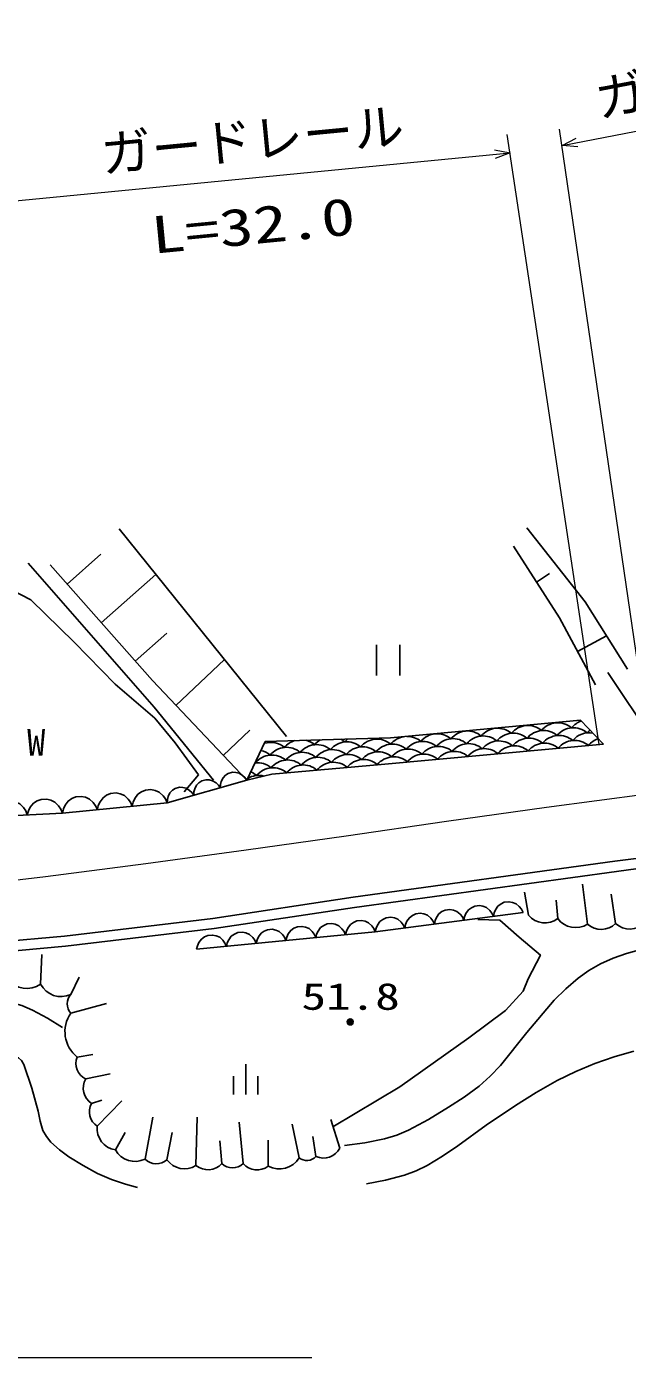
# Model space of a CAD drawing. Units: millimetres, scale not verified. Extents: x 40000 to 680000, y 20000 to 380000.
# Drawn here: x 434468 to 464106, y 247423 to 313027 of the extents above; entities that cross this region are included whole.
import ezdxf
from ezdxf.enums import TextEntityAlignment as Align

# ---------------------------------------------------------------- set-up
doc = ezdxf.new("R2010")
doc.units = ezdxf.units.MM
doc.header["$LTSCALE"] = 1000
doc.linetypes.add('CHAIN', pattern=[18.5, 12, -1.5, 3.5, -1.5])
for name, color, linetype, lineweight in [('M-BGD', 7, 'Continuous', 25), ('M-BMK', 2, 'CHAIN', 13), ('M-STR-HTXT', 7, 'Continuous', 13)]:
    doc.layers.add(name, color=color, linetype=linetype, lineweight=lineweight)
doc.styles.add('ＭＳ ゴシック', font='')
doc.styles.get('ＭＳ ゴシック').set_extended_font_data('MS Gothic')

msp = doc.modelspace()

# ---------------------------------------------------------------- linework, layer by layer
at = {"layer": 'M-BGD'}
for p, q in [((439027, 288269), (447291, 278030)), ((459142, 288321), (462015, 284665)), ((460753, 283881), (458489, 287407)), ((436466, 285543), (438132, 287018)), ((435625, 286493), (440674, 280791)), ((459621, 285644), (460269, 286060)), ((433254, 285504), (434682, 284775)), ((438149, 283642), (440839, 286024)), ((434682, 284775), (436809, 282679)), ((462015, 284665), (464104, 281357)), ((462537, 280573), (460753, 283881)), ((439832, 281741), (441394, 283124)), ((461645, 282227), (463069, 282995)), ((436809, 282679), (438845, 280613)), ((451735, 282544), (451735, 281044)), ((452886, 281044), (452886, 282544)), ((441838, 279561), (444228, 281825)), ((440674, 280791), (445331, 275873)), ((463147, 281182), (465367, 277874)), ((438845, 280613), (440789, 278942)), ((440789, 278942), (441792, 277726)), ((452426, 277961), (461797, 278832)), ((461797, 278832), (462929, 277657)), ((444167, 277102), (445484, 278350)), ((441792, 277726), (442946, 276146)), ((445331, 275873), (446245, 277787)), ((446245, 277787), (452426, 277961)), ((462929, 277657), (451960, 276656)), ((451960, 276656), (446562, 276177)), ((445331, 275873), (441404, 274764)), ((442946, 276146), (442248, 275296)), ((446562, 276177), (445331, 275873)), ((436235, 274256), (432770, 274071)), ((441404, 274764), (436235, 274256)), ((463493, 271879), (472070, 273007)), ((463560, 271384), (472124, 272509)), ((450572, 270104), (463493, 271879)), ((450643, 269609), (463560, 271384)), ((459226, 269221), (459035, 270364)), ((462138, 268786), (461893, 270745)), ((443661, 269065), (450572, 270104)), ((460668, 269058), (460587, 269956)), ((463526, 268813), (463308, 270255)), ((436338, 268191), (443661, 269065)), ((443728, 268569), (450643, 269609)), ((458956, 269356), (451670, 268401)), ((436390, 267693), (443728, 268569)), ((451670, 268401), (442856, 267542)), ((432379, 267828), (436338, 268191)), ((432387, 267326), (436390, 267693)), ((435156, 265824), (435220, 267288)), ((436652, 265315), (437065, 266174)), ((436652, 264392), (438402, 264870)), ((436970, 262229), (437734, 262356)), ((445276, 261883), (445276, 260383)), ((437384, 261147), (438593, 261401)), ((444676, 261286), (444676, 260386)), ((445876, 261286), (445876, 260386)), ((437670, 259938), (438179, 260097)), ((437956, 258824), (439165, 260065)), ((440311, 257201), (440693, 259270)), ((442825, 256883), (442888, 259270)), ((449920, 257742), (449475, 259142)), ((438847, 257647), (439325, 258506)), ((441393, 257170), (441647, 258506)), ((445147, 256979), (444956, 259015)), ((447915, 257265), (447565, 258920)), ((444097, 256979), (444002, 258092)), ((446388, 256851), (446388, 258124)), ((448743, 257329), (448584, 258315))]:
    msp.add_line(p, q, dxfattribs=at)
for points in [[(434543, 286571), (440762, 279481), (443696, 275875)], [(445331, 275873), (445239, 276010), (445125, 276115), (444956, 276223), (444790, 276261), (444623, 276267), (444420, 276209), (444280, 276117), (444158, 275998), (444071, 275818), (444032, 275669), (444022, 275503)], [(444022, 275503), (443930, 275640), (443816, 275745), (443647, 275853), (443481, 275891), (443313, 275897), (443111, 275840), (442971, 275747), (442849, 275628), (442762, 275448), (442723, 275299), (442713, 275134)], [(436235, 274256), (436159, 274452), (436046, 274615), (435867, 274797), (435671, 274890), (435464, 274945), (435195, 274930), (434995, 274854), (434810, 274740), (434651, 274541), (434561, 274366), (434502, 274163)], [(437958, 274425), (437874, 274617), (437754, 274775), (437567, 274948), (437367, 275033), (437159, 275077), (436892, 275051), (436695, 274967), (436516, 274845), (436367, 274639), (436284, 274461), (436235, 274256)], [(439681, 274595), (439597, 274786), (439477, 274944), (439290, 275117), (439090, 275202), (438882, 275247), (438615, 275220), (438418, 275136), (438239, 275014), (438090, 274808), (438007, 274630), (437958, 274425)], [(441404, 274764), (441320, 274956), (441200, 275114), (441013, 275287), (440813, 275371), (440605, 275416), (440338, 275390), (440141, 275305), (439962, 275183), (439813, 274977), (439730, 274800), (439681, 274595)], [(442713, 275134), (442621, 275270), (442507, 275376), (442338, 275484), (442172, 275522), (442004, 275527), (441802, 275470), (441662, 275378), (441540, 275258), (441453, 275078), (441414, 274929), (441404, 274764)], [(434502, 274163), (434427, 274359), (434314, 274523), (434135, 274704), (433938, 274798), (433731, 274852), (433463, 274838), (433263, 274762), (433078, 274648), (432919, 274448), (432828, 274274), (432770, 274071)], [(457499, 269165), (457423, 269326), (457317, 269456), (457153, 269598), (456982, 269664), (456803, 269697), (456577, 269667), (456413, 269590), (456265, 269481), (456143, 269303), (456078, 269149), (456042, 268974)], [(458956, 269356), (458880, 269517), (458774, 269647), (458611, 269789), (458439, 269855), (458261, 269887), (458035, 269858), (457871, 269781), (457722, 269672), (457601, 269493), (457536, 269340), (457499, 269165)], [(449570, 258792), (452879, 260765), (456284, 263183), (458097, 264520), (458956, 265474), (459211, 266079), (459816, 267256), (458766, 268147), (457811, 268974), (456729, 269006)], [(453127, 268592), (453051, 268753), (452945, 268883), (452782, 269025), (452610, 269092), (452431, 269124), (452206, 269094), (452042, 269017), (451893, 268909), (451772, 268730), (451706, 268577), (451670, 268401)], [(454585, 268783), (454508, 268944), (454402, 269074), (454239, 269216), (454067, 269282), (453889, 269315), (453663, 269285), (453499, 269208), (453350, 269100), (453229, 268921), (453164, 268768), (453127, 268592)], [(456042, 268974), (455965, 269135), (455859, 269265), (455696, 269407), (455524, 269473), (455346, 269506), (455120, 269476), (454956, 269399), (454807, 269291), (454686, 269112), (454621, 268959), (454585, 268783)], [(445794, 267829), (445723, 267992), (445621, 268127), (445462, 268275), (445291, 268347), (445114, 268385), (444886, 268363), (444719, 268291), (444566, 268187), (444438, 268012), (444368, 267860), (444325, 267686)], [(447263, 267972), (447192, 268135), (447090, 268270), (446931, 268418), (446760, 268490), (446582, 268528), (446355, 268506), (446188, 268434), (446035, 268330), (445907, 268155), (445837, 268003), (445794, 267829)], [(448732, 268115), (448661, 268279), (448559, 268413), (448400, 268561), (448229, 268633), (448051, 268672), (447824, 268649), (447656, 268577), (447503, 268474), (447376, 268298), (447306, 268147), (447263, 267972)], [(450201, 268258), (450130, 268422), (450027, 268556), (449869, 268704), (449698, 268776), (449520, 268815), (449293, 268793), (449125, 268721), (448972, 268617), (448845, 268441), (448774, 268290), (448732, 268115)], [(451670, 268401), (451599, 268565), (451496, 268700), (451337, 268847), (451167, 268920), (450989, 268958), (450762, 268936), (450594, 268864), (450441, 268760), (450314, 268584), (450243, 268433), (450201, 268258)], [(444325, 267686), (444254, 267849), (444152, 267984), (443993, 268131), (443823, 268204), (443645, 268242), (443417, 268220), (443250, 268148), (443097, 268044), (442969, 267868), (442899, 267717), (442856, 267542)], [(450148, 257868), (451149, 258007), (452128, 258205), (452725, 258385), (453303, 258623), (454299, 259157), (455283, 259753), (456051, 260247), (456787, 260792), (457332, 261283), (457838, 261819), (459145, 263444), (460499, 265030), (461061, 265588), (461671, 266110), (462208, 266493), (462775, 266824), (463399, 267108), (464058, 267341), (464954, 267579)], [(430733, 264950), (431617, 265037), (432512, 265066), (433100, 265023), (433692, 264917), (434230, 264762), (434755, 264547), (435504, 264145), (436239, 263687)], [(451237, 255986), (452178, 256165), (453105, 256403), (453680, 256613), (454232, 256880), (454992, 257338), (455735, 257858), (457142, 258876), (458579, 259842), (459598, 260482), (460647, 261070), (461564, 261519), (462503, 261911), (463453, 262241), (464423, 262514)], [(433425, 262372), (433767, 262303), (434063, 262185), (434214, 262053), (434330, 261869), (434724, 260701), (435042, 259567), (435131, 259072), (435277, 258606), (435447, 258304), (435671, 258030), (436087, 257657), (436557, 257317), (437254, 256876), (437968, 256495), (438649, 256199), (439353, 255959), (439640, 255875), (439937, 255792)]]:
    msp.add_lwpolyline(points, dxfattribs=at)
for centre, radius in [((450431, 263962), 150), ((450431, 263962), 131), ((450431, 263962), 112), ((450431, 263962), 93.7), ((450431, 263962), 75), ((450431, 263962), 56.2), ((450431, 263961), 37.5), ((450431, 263962), 18.8)]:
    msp.add_circle(centre, radius, dxfattribs=at)
for centre, radius, start, end in [((454727, 277124), 1046, 49.6077, 140.7262), ((456215, 277259), 1046, 49.6077, 140.7262), ((457703, 277393), 1046, 49.6077, 140.7262), ((458475, 277148), 1046, 49.6077, 140.7262), ((459191, 277528), 1046, 49.6077, 140.7262), ((459963, 277283), 1046, 49.6077, 140.7262), ((460678, 277663), 1046, 49.6077, 140.7262), ((461451, 277417), 1046, 49.6077, 140.7262), ((462166, 277797), 1046, 108.32199, 140.7262), ((462223, 277172), 1046, 80.07672, 140.7262), ((462938, 277552), 1046, 130.31183, 140.7262), ((446515, 276697), 1046, 49.6077, 107.47791), ((448003, 276831), 1046, 107.74338, 140.7262), ((448775, 276586), 1046, 49.6077, 140.7262), ((448003, 276831), 1046, 49.6077, 75.4837), ((449491, 276966), 1046, 120.90622, 140.7262), ((450263, 276721), 1046, 49.6077, 140.7262), ((449491, 276966), 1046, 49.6077, 62.32086), ((450979, 277100), 1046, 130.0195, 140.7262), ((451036, 276476), 1046, 49.6077, 140.7262), ((451751, 276855), 1046, 49.6077, 140.7262), ((452523, 276610), 1046, 49.6077, 140.7262), ((453239, 276990), 1046, 100.10568, 140.7262), ((454011, 276745), 1046, 49.6077, 140.7262), ((453239, 276990), 1046, 49.6077, 90.50946), ((454783, 276500), 1046, 49.6077, 140.7262), ((455499, 276879), 1046, 49.6077, 140.7262), ((456271, 276634), 1046, 49.6077, 140.7262), ((456987, 277014), 1046, 49.6077, 140.7262), ((457759, 276769), 1046, 49.6077, 140.7262), ((458531, 276524), 1046, 49.6077, 140.7262), ((459247, 276903), 1046, 49.6077, 140.7262), ((460019, 276658), 1046, 49.6077, 140.7262), ((460735, 277038), 1046, 49.6077, 140.7262), ((461507, 276793), 1046, 49.6077, 140.7262), ((462995, 276927), 1046, 107.92526, 140.7262), ((446572, 276072), 1046, 49.6077, 140.7262), ((445800, 276317), 1046, 49.6077, 77.25278), ((447288, 276452), 1046, 49.6077, 140.7262), ((447344, 275827), 1046, 49.6077, 140.7262), ((448060, 276207), 1046, 49.6077, 140.7262), ((448832, 275961), 1046, 49.6077, 140.7262), ((449548, 276341), 1046, 49.6077, 140.7262), ((450320, 276096), 1046, 49.6077, 140.7262), ((451092, 275851), 1046, 49.6077, 140.7262), ((451808, 276230), 1046, 49.6077, 140.7262), ((452580, 275985), 1046, 49.6077, 140.7262), ((453296, 276365), 1046, 49.6077, 140.7262), ((454068, 276120), 1046, 49.6077, 140.7262), ((455556, 276254), 1046, 49.6077, 140.7262), ((457043, 276389), 1046, 49.6077, 140.7262), ((445141, 275313), 1046, 49.6077, 68.28796), ((445856, 275692), 1046, 49.6077, 96.30157), ((446628, 275447), 1046, 49.6077, 140.7262), ((448116, 275582), 1046, 49.6077, 140.7262), ((449604, 275716), 1046, 49.6077, 140.7262), ((445913, 275068), 1046, 75.57678, 120.94083), ((460033, 269897), 1052, 219.93837, 307.144), ((461546, 269693), 1084, 215.9057, 303.11134), ((462817, 269528), 1006, 227.52048, 314.72612), ((464233, 269584), 1046, 227.4781, 314.68375), ((434479, 266803), 1191, 217.48225, 304.6879), ((436171, 266355), 1145, 207.59729, 294.80293), ((437136, 264854), 669, 136.39719, 223.60281), ((437947, 263478), 1586, 144.76306, 231.9687), ((437745, 261905), 840, 157.32169, 244.52731), ((438162, 260693), 901, 149.72171, 236.92735), ((438398, 259531), 834, 150.81796, 238.02359), ((439020, 258703), 1070, 173.51404, 260.71968), ((439813, 258193), 1109, 209.46967, 296.67531), ((440869, 257753), 785, 224.71249, 311.91814), ((442259, 257778), 1059, 215.08725, 302.29289), ((446935, 257860), 1147, 241.55125, 328.75689), ((448296, 257731), 602, 230.79588, 318.00153), ((449114, 258154), 905, 245.75618, 332.96181), ((443411, 257599), 925, 230.68634, 317.89197), ((444622, 257530), 761, 226.39719, 313.60281), ((445835, 257567), 904, 220.54117, 307.74681)]:
    msp.add_arc(centre, radius, start, end, dxfattribs=at)
at = {"layer": 'M-BMK'}
msp.add_lwpolyline([(433314, 270879), (435398, 271128), (440347, 271770), (445297, 272444), (450235, 273141), (455182, 273851), (460123, 274549), (465079, 275209)], dxfattribs=at)
at = {"layer": 'M-STR-HTXT'}
for p, q in [((460881, 307169), (479748, 310814)), ((462715, 277645), (458179, 307706)), ((465210, 277559), (460764, 307965)), ((433049, 304356), (458315, 306805)), ((428147, 247423), (448536, 247423))]:
    msp.add_line(p, q, dxfattribs=at)
for points in [[(461658, 307100), (460881, 307169), (461577, 307521)], [(457548, 306947), (458315, 306805), (457590, 306520)]]:
    msp.add_lwpolyline(points, dxfattribs=at)

# ---------------------------------------------------------------- texts
at = {"layer": 'M-BGD', "style": 'ＭＳ ゴシック'}
msp.add_text('W', height=1320, dxfattribs=at).set_placement((434495, 276690), align=Align.BOTTOM_LEFT)
at = {"layer": 'M-BGD', "style": 'ＭＳ ゴシック', "width": 1.35}
msp.add_text('51.8', height=1320, dxfattribs=at).set_placement((448030, 264162), align=Align.BOTTOM_LEFT)
at = {"layer": 'M-STR-HTXT', "style": 'ＭＳ ゴシック'}
for rotation, p in [(10.9, (462818, 307990)), (5.5, (438276, 305275))]:
    msp.add_text('ガードレール', height=1833, rotation=rotation, dxfattribs=at).set_placement(p, align=Align.BOTTOM_LEFT)
at = {"layer": 'M-STR-HTXT', "style": 'ＭＳ ゴシック', "width": 1.35}
msp.add_text('L=32.0', height=1833, rotation=5.5, dxfattribs=at).set_placement((440755, 301280), align=Align.BOTTOM_LEFT)

doc.saveas('drawing.dxf')
